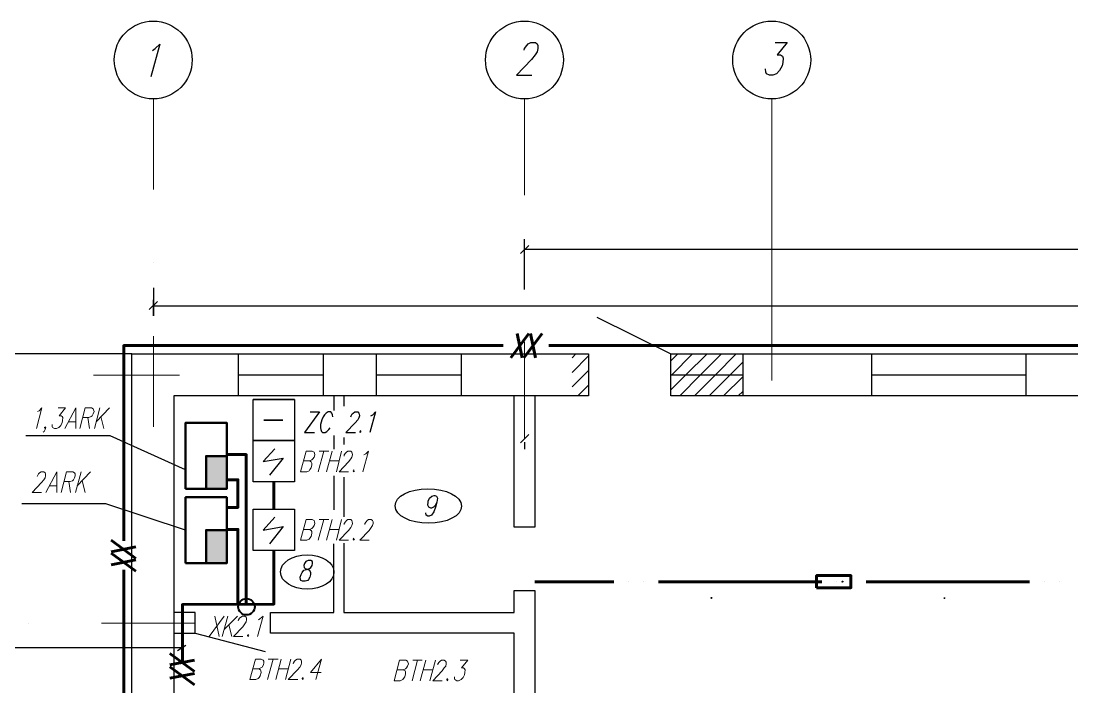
# Model space of a CAD drawing. Header units: millimetres. Extents: x 2185 to 4647, y 1259 to 2456.
# Drawn here: x 2982.1 to 3045.8, y 1575.4 to 1615.7 of the extents above; entities that cross this region are included whole.
import ezdxf

# ---------------------------------------------------------------- set-up
doc = ezdxf.new("R2010")
doc.units = ezdxf.units.MM
for name, color, linetype in [('PDF _0', 7, 'Continuous'), ('PDF _линия связи', 7, 'Continuous'), ('PDF _Линия связи (Вновь)', 7, 'Continuous'), ('PDF _НОВЫЙ', 7, 'Continuous'), ('PDF _ППК и др. приБоры', 7, 'Continuous'), ('PDF _стены', 7, 'Continuous'), ('PDF _текст', 7, 'Continuous'), ('PDF _ТХ', 7, 'Continuous')]:
    doc.layers.add(name, color=color, linetype=linetype)

msp = doc.modelspace()

# ---------------------------------------------------------------- linework, layer by layer
at = {"layer": 'PDF _0', "lineweight": 25}
for points in [[(2988.805, 1595.546), (2988.318, 1595.546)], [(2992.086, 1577.892), (2991.578, 1577.553)], [(2991.874, 1577.744), (2978.941, 1577.744)]]:
    msp.add_lwpolyline(points, dxfattribs=at)
at = {"layer": 'PDF _0', "lineweight": 30}
for points in [[(2996.171, 1590.296), (2996.171, 1592.794), (2998.669, 1592.794), (2996.171, 1592.794)], [(2998.669, 1592.794), (2998.669, 1590.296)], [(2998.669, 1590.296), (2996.171, 1590.296), (2998.669, 1590.296)], [(2997.484, 1589.809), (2996.764, 1589.026), (2997.992, 1589.238), (2997.145, 1588.201)], [(2997.484, 1585.66), (2996.764, 1584.877), (2997.992, 1585.089), (2997.145, 1584.052)]]:
    msp.add_lwpolyline(points, dxfattribs=at)
for points in [[(2996.171, 1590.296), (2998.669, 1590.296), (2998.669, 1587.798), (2996.171, 1587.798)], [(2996.171, 1586.147), (2998.669, 1586.147), (2998.669, 1583.65), (2996.171, 1583.65)]]:
    msp.add_lwpolyline(points, close=True, dxfattribs=at)
at = {"layer": 'PDF _0', "lineweight": 40}
msp.add_circle((2995.759, 1580.231), 0.497, dxfattribs=at)
at = {"layer": 'PDF _линия связи', "lineweight": 60}
for points in [[(2988.318, 1584.221), (2988.318, 1596.054), (3011.327, 1596.054)], [(3014.079, 1596.054), (3057.388, 1596.054)], [(2994.499, 1589.449), (2995.748, 1589.449), (2995.748, 1580.369)], [(2994.563, 1587.925), (2995.24, 1587.925), (2995.24, 1586.253), (2994.563, 1586.253)], [(2997.42, 1587.798), (2997.42, 1586.147)], [(2994.499, 1584.92), (2995.24, 1584.92), (2995.24, 1580.369)], [(2997.42, 1583.65), (2997.42, 1580.39), (2991.874, 1580.369), (2991.874, 1576.876)], [(2988.318, 1582.464), (2988.318, 1568.875)]]:
    msp.add_lwpolyline(points, dxfattribs=at)
at = {"layer": 'PDF _Линия связи (Вновь)', "lineweight": 60}
for points in [[(3012.872, 1596.795), (3011.772, 1595.313)], [(3012.174, 1596.795), (3012.47, 1595.313)], [(3013.677, 1596.795), (3012.576, 1595.313)], [(3012.978, 1596.795), (3013.275, 1595.313)], [(2989.059, 1583.163), (2987.556, 1584.263)], [(2989.059, 1583.861), (2987.556, 1583.565)], [(2989.059, 1582.38), (2987.556, 1583.48)], [(2989.059, 1583.078), (2987.556, 1582.782)], [(2992.615, 1576.304), (2991.112, 1577.405)], [(2992.615, 1577.003), (2991.112, 1576.707)], [(2992.615, 1575.5), (2991.112, 1576.601)], [(2992.615, 1576.199), (2991.112, 1575.902)]]:
    msp.add_lwpolyline(points, dxfattribs=at)
at = {"layer": 'PDF _НОВЫЙ', "lineweight": 25}
msp.add_lwpolyline([(3007.305, 1586.571), (3007.221, 1586.38), (3007.094, 1586.274), (3006.967, 1586.211), (3006.924, 1586.211), (3006.819, 1586.274), (3006.755, 1586.38), (3006.776, 1586.571), (3006.776, 1586.634), (3006.861, 1586.803), (3006.988, 1586.93), (3007.136, 1586.973), (3007.178, 1586.973), (3007.284, 1586.93), (3007.327, 1586.803), (3007.305, 1586.571), (3007.221, 1586.274), (3007.115, 1585.978), (3006.967, 1585.787), (3006.84, 1585.724), (3006.755, 1585.724), (3006.649, 1585.787), (3006.628, 1585.914)], dxfattribs=at)
msp.add_lwpolyline([(2999.495, 1583.036), (2999.347, 1582.972), (2999.283, 1582.845), (2999.241, 1582.739), (2999.262, 1582.612), (2999.325, 1582.549), (2999.474, 1582.485), (2999.579, 1582.443), (2999.643, 1582.316), (2999.643, 1582.189), (2999.601, 1582.02), (2999.516, 1581.893), (2999.474, 1581.829), (2999.325, 1581.787), (2999.156, 1581.787), (2999.05, 1581.829), (2999.029, 1581.893), (2999.008, 1582.02), (2999.071, 1582.189), (2999.135, 1582.316), (2999.241, 1582.443), (2999.389, 1582.485), (2999.579, 1582.549), (2999.664, 1582.612), (2999.749, 1582.739), (2999.77, 1582.845), (2999.77, 1582.972), (2999.664, 1583.036)], close=True, dxfattribs=at)
at = {"layer": 'PDF _НОВЫЙ', "lineweight": 60}
msp.add_lwpolyline([(3030.314, 1581.385), (3032.389, 1581.385), (3032.389, 1582.125), (3030.314, 1582.125)], close=True, dxfattribs=at)
at = {"layer": 'PDF _НОВЫЙ', "lineweight": 25}
for centre, major_axis, ratio, start_param, end_param in [((3006.778, 1586.337), (-2.013, 0.015), 0.521195, 0.013973, 6.297158), ((2999.441, 1582.338), (-1.62, 0.004), 0.645402, 3.144533, 9.427718)]:
    msp.add_ellipse(centre, major_axis=major_axis, ratio=ratio, start_param=start_param, end_param=end_param, dxfattribs=at)
at = {"layer": 'PDF _ППК и др. приБоры', "lineweight": 50}
for points in [[(2992.065, 1587.375), (2994.563, 1587.375), (2994.563, 1591.376), (2992.065, 1591.376)], [(2992.065, 1582.866), (2994.563, 1582.866), (2994.563, 1586.867), (2992.065, 1586.867)]]:
    msp.add_lwpolyline(points, close=True, dxfattribs=at)
for points in [[(2994.563, 1589.365), (2993.314, 1589.365), (2993.314, 1587.375)], [(2994.563, 1584.877), (2993.314, 1584.877), (2993.314, 1582.866)]]:
    msp.add_lwpolyline(points, dxfattribs=at)
at = {"layer": 'PDF _ППК и др. приБоры', "transparency": 33554559}
for points in [[(2993.314, 1587.375), (2994.563, 1587.375), (2993.314, 1589.365)], [(2994.563, 1587.375), (2993.314, 1589.365), (2994.563, 1589.365)], [(2993.314, 1582.866), (2994.563, 1582.866), (2993.314, 1584.877)], [(2994.563, 1582.866), (2993.314, 1584.877), (2994.563, 1584.877)]]:
    msp.add_solid(points, dxfattribs=at)
at = {"layer": 'PDF _стены', "lineweight": 30}
msp.add_lwpolyline([(2996.806, 1591.545), (2997.971, 1591.545), (2996.806, 1591.545)], dxfattribs=at)
at = {"layer": 'PDF _текст', "lineweight": 20}
for points in [[(2983.09, 1592.053), (2983.196, 1592.095), (2983.365, 1592.286), (2983.026, 1591.037)], [(2984.339, 1592.286), (2984.783, 1592.286), (2984.402, 1591.799), (2984.529, 1591.799), (2984.593, 1591.757), (2984.635, 1591.693), (2984.614, 1591.503), (2984.593, 1591.397), (2984.508, 1591.206), (2984.381, 1591.1), (2984.254, 1591.037), (2984.127, 1591.037), (2984, 1591.1), (2983.979, 1591.143), (2983.979, 1591.27)], [(2984.741, 1591.037), (2985.418, 1592.286), (2985.418, 1591.037)], [(2985.651, 1591.037), (2985.99, 1592.286), (2986.371, 1592.286), (2986.477, 1592.222), (2986.498, 1592.159), (2986.519, 1592.053), (2986.477, 1591.926), (2986.413, 1591.799), (2986.35, 1591.757), (2986.202, 1591.693), (2985.842, 1591.693)], [(2986.54, 1591.037), (2986.879, 1592.286)], [(2987.45, 1592.286), (2986.646, 1591.439)], [(2983.598, 1591.1), (2983.534, 1591.037), (2983.513, 1591.1), (2983.577, 1591.143), (2983.598, 1591.1), (2983.556, 1590.973), (2983.492, 1590.846), (2983.429, 1590.804)], [(2984.974, 1591.439), (2985.397, 1591.439)], [(2986.138, 1591.693), (2986.244, 1591.037)], [(2986.942, 1591.757), (2987.112, 1591.037)], [(2999.579, 1589.068), (2999.728, 1589.132), (2999.791, 1589.195), (2999.855, 1589.301), (2999.897, 1589.428), (2999.876, 1589.534), (2999.855, 1589.598), (2999.749, 1589.661), (2999.368, 1589.661), (2999.029, 1588.412), (2999.41, 1588.412), (2999.558, 1588.476), (2999.601, 1588.539), (2999.685, 1588.645), (2999.728, 1588.836), (2999.728, 1588.941), (2999.685, 1589.005), (2999.579, 1589.068), (2999.22, 1589.068)], [(3000.447, 1589.661), (3000.109, 1588.412)], [(3000.172, 1589.661), (3000.744, 1589.661)], [(3000.955, 1589.661), (3000.617, 1588.412)], [(3001.209, 1588.412), (3001.527, 1589.661)], [(3001.675, 1589.365), (3001.675, 1589.428), (3001.76, 1589.534), (3001.823, 1589.598), (3001.908, 1589.661), (3002.077, 1589.661), (3002.141, 1589.598), (3002.162, 1589.534), (3002.183, 1589.428), (3002.141, 1589.301), (3002.077, 1589.195), (3001.95, 1589.005), (3001.379, 1588.412), (3001.95, 1588.412)], [(3002.881, 1589.428), (3002.987, 1589.492), (3003.157, 1589.661), (3002.818, 1588.412)], [(3000.786, 1589.068), (3001.379, 1589.068)], [(2983.069, 1588.116), (2983.09, 1588.158), (2983.153, 1588.285), (2983.217, 1588.349), (2983.323, 1588.412), (2983.471, 1588.412), (2983.556, 1588.349), (2983.577, 1588.285), (2983.577, 1588.158), (2983.556, 1588.052), (2983.471, 1587.925), (2983.344, 1587.756), (2982.772, 1587.163), (2983.344, 1587.163)], [(2983.598, 1587.163), (2984.275, 1588.412), (2984.275, 1587.163)], [(2984.529, 1587.163), (2984.847, 1588.412), (2985.228, 1588.412), (2985.334, 1588.349), (2985.376, 1588.285), (2985.376, 1588.158), (2985.334, 1588.052), (2985.27, 1587.925), (2985.207, 1587.862), (2985.08, 1587.82), (2984.699, 1587.82)], [(2985.397, 1587.163), (2985.736, 1588.412)], [(2986.307, 1588.412), (2985.503, 1587.566)], [(3002.268, 1588.539), (3002.225, 1588.476), (3002.246, 1588.412), (3002.31, 1588.476)], [(2983.831, 1587.566), (2984.254, 1587.566)], [(2984.995, 1587.82), (2985.101, 1587.163)], [(2985.799, 1587.862), (2985.99, 1587.163)], [(2999.579, 1584.92), (2999.728, 1584.983), (2999.791, 1585.025), (2999.855, 1585.152), (2999.897, 1585.279), (2999.876, 1585.385), (2999.855, 1585.449), (2999.749, 1585.512), (2999.368, 1585.512), (2999.029, 1584.263), (2999.41, 1584.263), (2999.558, 1584.327), (2999.601, 1584.39), (2999.685, 1584.496), (2999.728, 1584.687), (2999.728, 1584.793), (2999.685, 1584.856), (2999.579, 1584.92), (2999.22, 1584.92)], [(3000.447, 1585.512), (3000.109, 1584.263)], [(3000.172, 1585.512), (3000.744, 1585.512)], [(3000.955, 1585.512), (3000.617, 1584.263)], [(3001.209, 1584.263), (3001.527, 1585.512)], [(3001.675, 1585.216), (3001.675, 1585.279), (3001.76, 1585.385), (3001.823, 1585.449), (3001.908, 1585.512), (3002.077, 1585.512), (3002.141, 1585.449), (3002.162, 1585.385), (3002.183, 1585.279), (3002.141, 1585.152), (3002.077, 1585.025), (3001.95, 1584.856), (3001.379, 1584.263), (3001.95, 1584.263)], [(3002.924, 1585.216), (3002.924, 1585.279), (3003.008, 1585.385), (3003.072, 1585.449), (3003.157, 1585.512), (3003.326, 1585.512), (3003.389, 1585.449), (3003.432, 1585.385), (3003.432, 1585.279), (3003.389, 1585.152), (3003.326, 1585.025), (3003.199, 1584.856), (3002.627, 1584.263), (3003.199, 1584.263)], [(3000.786, 1584.92), (3001.379, 1584.92)], [(3002.268, 1584.39), (3002.225, 1584.327), (3002.246, 1584.263), (3002.31, 1584.327)], [(2994.415, 1579.67), (2993.504, 1578.421)], [(2993.843, 1579.67), (2994.097, 1578.421)], [(2994.626, 1579.67), (2994.287, 1578.421)], [(2995.219, 1579.67), (2994.415, 1578.845)], [(2994.88, 1578.421), (2994.69, 1579.141)], [(2995.261, 1579.374), (2995.282, 1579.437), (2995.346, 1579.543), (2995.409, 1579.607), (2995.515, 1579.67), (2995.663, 1579.67), (2995.748, 1579.607), (2995.769, 1579.543), (2995.769, 1579.437), (2995.748, 1579.31), (2995.663, 1579.204), (2995.536, 1579.014), (2994.965, 1578.421), (2995.536, 1578.421)], [(2996.489, 1579.437), (2996.574, 1579.501), (2996.764, 1579.67), (2996.425, 1578.421)], [(2995.875, 1578.548), (2995.812, 1578.485), (2995.833, 1578.421), (2995.896, 1578.485)], [(2996.51, 1576.474), (2996.637, 1576.537), (2996.701, 1576.58), (2996.785, 1576.707), (2996.806, 1576.834), (2996.806, 1576.939), (2996.764, 1577.003), (2996.658, 1577.066), (2996.298, 1577.066), (2995.96, 1575.818), (2996.32, 1575.818), (2996.468, 1575.881), (2996.531, 1575.945), (2996.595, 1576.05), (2996.658, 1576.241), (2996.637, 1576.347), (2996.616, 1576.41), (2996.51, 1576.474), (2996.129, 1576.474)], [(2997.378, 1577.066), (2997.039, 1575.818)], [(2997.082, 1577.066), (2997.674, 1577.066)], [(2997.865, 1577.066), (2997.547, 1575.818)], [(2998.119, 1575.818), (2998.457, 1577.066)], [(2998.584, 1576.77), (2998.606, 1576.834), (2998.669, 1576.939), (2998.733, 1577.003), (2998.838, 1577.066), (2999.008, 1577.066), (2999.071, 1577.003), (2999.092, 1576.939), (2999.092, 1576.834), (2999.071, 1576.707), (2998.987, 1576.58), (2998.86, 1576.41), (2998.288, 1575.818), (2998.881, 1575.818)], [(2999.96, 1575.818), (3000.299, 1577.066), (2999.643, 1576.241), (3000.278, 1576.241)], [(3005.252, 1576.41), (3005.4, 1576.474), (3005.464, 1576.537), (3005.527, 1576.643), (3005.57, 1576.77), (3005.549, 1576.876), (3005.527, 1576.939), (3005.422, 1577.003), (3005.041, 1577.003), (3004.702, 1575.754), (3005.083, 1575.754), (3005.231, 1575.818), (3005.273, 1575.881), (3005.358, 1575.987), (3005.4, 1576.177), (3005.4, 1576.283), (3005.379, 1576.347), (3005.252, 1576.41), (3004.892, 1576.41)], [(3006.12, 1577.003), (3005.803, 1575.754)], [(3005.845, 1577.003), (3006.416, 1577.003)], [(3006.628, 1577.003), (3006.289, 1575.754)], [(3006.882, 1575.754), (3007.221, 1577.003)], [(3007.348, 1576.707), (3007.348, 1576.77), (3007.432, 1576.876), (3007.496, 1576.939), (3007.581, 1577.003), (3007.75, 1577.003), (3007.813, 1576.939), (3007.856, 1576.876), (3007.856, 1576.77), (3007.835, 1576.643), (3007.75, 1576.537), (3007.623, 1576.347), (3007.051, 1575.754), (3007.623, 1575.754)], [(3008.702, 1577.003), (3009.168, 1577.003), (3008.787, 1576.537), (3008.914, 1576.537), (3008.978, 1576.474), (3009.02, 1576.41), (3008.999, 1576.241), (3008.978, 1576.114), (3008.893, 1575.945), (3008.766, 1575.818), (3008.618, 1575.754), (3008.512, 1575.754), (3008.385, 1575.818), (3008.364, 1575.881), (3008.364, 1575.987)], [(2997.717, 1576.474), (2998.288, 1576.474)], [(2999.198, 1575.945), (2999.135, 1575.881), (2999.156, 1575.818), (2999.22, 1575.881)], [(3006.459, 1576.41), (3007.051, 1576.41)], [(3007.94, 1575.881), (3007.898, 1575.818), (3007.919, 1575.754), (3007.983, 1575.818)]]:
    msp.add_lwpolyline(points, dxfattribs=at)
at = {"layer": 'PDF _текст', "lineweight": 25}
for points in [[(2999.622, 1592.032), (3000.193, 1592.032), (2999.283, 1590.783), (2999.876, 1590.783)], [(3000.998, 1591.735), (3000.976, 1591.863), (3000.934, 1591.968), (3000.871, 1592.032), (3000.701, 1592.032), (3000.595, 1591.968), (3000.49, 1591.863), (3000.405, 1591.735), (3000.32, 1591.566), (3000.236, 1591.27), (3000.236, 1591.079), (3000.257, 1590.973), (3000.299, 1590.846), (3000.363, 1590.783), (3000.532, 1590.783), (3000.638, 1590.846), (3000.744, 1590.973), (3000.828, 1591.079)], [(3002.077, 1591.735), (3002.098, 1591.799), (3002.162, 1591.926), (3002.225, 1591.968), (3002.331, 1592.032), (3002.5, 1592.032), (3002.564, 1591.968), (3002.585, 1591.926), (3002.606, 1591.799), (3002.564, 1591.672), (3002.5, 1591.566), (3002.352, 1591.376), (3001.781, 1590.783), (3002.373, 1590.783)], [(3003.305, 1591.799), (3003.411, 1591.863), (3003.58, 1592.032), (3003.241, 1590.783)], [(3002.691, 1590.91), (3002.627, 1590.846), (3002.649, 1590.783), (3002.712, 1590.846)]]:
    msp.add_lwpolyline(points, dxfattribs=at)
at = {"layer": 'PDF _ТХ', "lineweight": 25}
for points in [[(2990.054, 1613.94), (2990.223, 1614.046), (2990.499, 1614.321), (2989.969, 1612.331)], [(3012.597, 1613.961), (3012.618, 1614.046), (3012.745, 1614.236), (3012.83, 1614.342), (3012.999, 1614.427), (3013.275, 1614.427), (3013.38, 1614.342), (3013.423, 1614.236), (3013.423, 1614.046), (3013.38, 1613.855), (3013.253, 1613.665), (3013.042, 1613.39), (3012.132, 1612.437), (3013.063, 1612.437)], [(3027.795, 1614.427), (3028.536, 1614.427), (3027.922, 1613.665), (3028.134, 1613.665), (3028.24, 1613.58), (3028.282, 1613.474), (3028.261, 1613.199), (3028.219, 1613.009), (3028.071, 1612.712), (3027.88, 1612.522), (3027.668, 1612.437), (3027.457, 1612.437), (3027.287, 1612.522), (3027.245, 1612.628), (3027.224, 1612.818)], [(3012.872, 1602.129), (3012.364, 1601.642)], [(3012.618, 1599.462), (3012.618, 1602.51)], [(3012.618, 1601.896), (3132.616, 1601.896), (3155.117, 1601.896)], [(2990.118, 1599.546), (2990.118, 1597.853), (2990.118, 1598.827)], [(2990.118, 1598.467), (3155.117, 1598.467)], [(3017, 1597.768), (3021.488, 1595.546)], [(2988.509, 1595.546), (2978.327, 1595.546)], [(2995.261, 1595.546), (2995.261, 1593.006)], [(3000.405, 1595.546), (3000.405, 1593.006)], [(3003.622, 1595.546), (3003.622, 1593.006)], [(3008.766, 1595.546), (3008.766, 1593.006)], [(3015.497, 1595.313), (3015.73, 1595.546)], [(3015.497, 1594.424), (3016.492, 1595.44)], [(3021.488, 1595.122), (3021.911, 1595.546)], [(3021.488, 1594.254), (3021.53, 1594.276), (3022.8, 1595.546)], [(3021.488, 1593.365), (3022.398, 1594.276), (3023.689, 1595.546)], [(3022.017, 1593.006), (3023.287, 1594.276), (3024.557, 1595.546)], [(3022.906, 1593.006), (3024.176, 1594.276), (3025.446, 1595.546)], [(3023.795, 1593.006), (3025.065, 1594.276), (3025.848, 1595.059)], [(3025.848, 1595.546), (3025.848, 1593.006)], [(3033.638, 1595.546), (3033.638, 1593.006)], [(3042.994, 1595.546), (3042.994, 1593.006)], [(3015.497, 1593.556), (3016.492, 1594.551)], [(2995.261, 1594.276), (3000.405, 1594.276)], [(3003.622, 1594.276), (3008.766, 1594.276)], [(3021.488, 1594.276), (3025.848, 1594.276)], [(3024.663, 1593.006), (3025.848, 1594.17)], [(3033.638, 1594.276), (3042.994, 1594.276)], [(3015.836, 1593.006), (3016.492, 1593.662)], [(3025.552, 1593.006), (3025.848, 1593.281)], [(3001.061, 1593.006), (3001.061, 1592.117)], [(3001.654, 1593.006), (3001.654, 1592.392)], [(3013.232, 1593.006), (3013.232, 1585.047), (3011.983, 1585.047), (3011.983, 1593.006)], [(2992.065, 1588.518), (2987.493, 1590.592), (2982.391, 1590.592)], [(3001.061, 1590.614), (3001.061, 1589.788)], [(3012.872, 1590.677), (3012.364, 1590.169)], [(3001.654, 1590.487), (3001.654, 1590.063)], [(3012.618, 1590.211), (3012.618, 1589.788)], [(3001.061, 1588.158), (3001.061, 1586.105)], [(3001.654, 1588.074), (3001.654, 1585.682)], [(2992.065, 1584.877), (2987.239, 1586.465), (2982.137, 1586.465)], [(2991.366, 1565.213), (3011.983, 1565.213), (3011.983, 1578.633), (2997.209, 1578.633), (2997.209, 1579.882), (3001.061, 1579.882), (3001.061, 1583.29), (3001.061, 1584.052)], [(3001.654, 1584.094), (3001.654, 1583.29), (3001.654, 1579.882), (3011.983, 1579.882), (3011.983, 1581.215), (3013.232, 1581.215), (3013.232, 1565.213), (3056.244, 1565.213), (3056.244, 1563.308), (3057.747, 1561.254)], [(2991.366, 1578.633), (2992.658, 1578.633), (2992.658, 1579.882), (2991.366, 1579.882)], [(2992.658, 1578.633), (2996.891, 1577.532)]]:
    msp.add_lwpolyline(points, dxfattribs=at)
at = {"layer": 'PDF _ТХ', "lineweight": 20}
for points in [[(2990.118, 1605.515), (2990.118, 1610.998)], [(3012.618, 1605.177), (3012.618, 1610.998)], [(3027.605, 1593.937), (3027.605, 1610.998)], [(2990.118, 1601.07), (2990.118, 1601.07)], [(3012.618, 1600.732), (3012.618, 1600.732)], [(2990.118, 1591.143), (2990.118, 1596.625)], [(3012.618, 1590.444), (3012.618, 1596.286)], [(2991.705, 1594.254), (2986.498, 1594.254)], [(2982.54, 1579.247), (2982.54, 1579.247)], [(2992.658, 1579.247), (2986.964, 1579.247)]]:
    msp.add_lwpolyline(points, dxfattribs=at)
at = {"layer": 'PDF _ТХ', "lineweight": 25}
for points in [[(2989.864, 1598.234), (2990.372, 1598.721)], [(2991.366, 1571.753), (2988.805, 1571.753), (2988.805, 1595.546), (3016.492, 1595.546), (3016.492, 1593.006), (2991.366, 1593.006)], [(3123.747, 1593.006), (3021.488, 1593.006), (3021.488, 1595.546), (3123.747, 1595.546)]]:
    msp.add_lwpolyline(points, close=True, dxfattribs=at)
at = {"layer": 'PDF _ТХ', "lineweight": 60}
for points in [[(3018.016, 1581.744), (3013.232, 1581.744)], [(3018.926, 1581.744), (3018.926, 1581.744)], [(3019.837, 1581.744), (3019.837, 1581.744)], [(3024.324, 1581.744), (3020.726, 1581.744)], [(3028.621, 1581.744), (3022.609, 1581.744)], [(3025.234, 1581.744), (3025.234, 1581.744)], [(3026.123, 1581.744), (3026.123, 1581.744)], [(3030.632, 1581.744), (3027.033, 1581.744)], [(3031.521, 1581.744), (3031.521, 1581.744)], [(3032.431, 1581.744), (3032.431, 1581.744)], [(3036.919, 1581.744), (3033.32, 1581.744)], [(3042.105, 1581.744), (3036.114, 1581.744)], [(3037.829, 1581.744), (3037.829, 1581.744)], [(3038.718, 1581.744), (3038.718, 1581.744)], [(3043.227, 1581.744), (3039.628, 1581.744)], [(3044.137, 1581.744), (3044.137, 1581.744)], [(3045.026, 1581.744), (3045.026, 1581.744)]]:
    msp.add_lwpolyline(points, dxfattribs=at)
at = {"layer": 'PDF _ТХ', "lineweight": 25}
for centre in [(2990.107, 1613.358), (3012.608, 1613.358), (3027.594, 1613.358)]:
    msp.add_circle(centre, 2.36, dxfattribs=at)
at = {"layer": 'PDF _ТХ', "lineweight": 60, "transparency": 33554559}
for points in [[(3031.881, 1581.744), (3031.86, 1581.808), (3031.817, 1581.766)], [(3031.817, 1581.766), (3031.817, 1581.723), (3031.881, 1581.744)], [(3031.817, 1581.723), (3031.881, 1581.744), (3031.86, 1581.702)], [(3031.902, 1581.808), (3031.881, 1581.744), (3031.86, 1581.808)], [(3031.86, 1581.702), (3031.902, 1581.702), (3031.881, 1581.744)], [(3031.944, 1581.787), (3031.902, 1581.808), (3031.881, 1581.744)], [(3031.881, 1581.744), (3031.944, 1581.723), (3031.944, 1581.787)], [(3031.902, 1581.702), (3031.881, 1581.744), (3031.944, 1581.723)], [(3023.943, 1580.771), (3023.901, 1580.813), (3023.88, 1580.771)], [(3023.88, 1580.771), (3023.901, 1580.707), (3023.943, 1580.771)], [(3023.943, 1580.834), (3023.943, 1580.771), (3023.901, 1580.813)], [(3023.901, 1580.707), (3023.943, 1580.771), (3023.943, 1580.707)], [(3023.985, 1580.813), (3023.943, 1580.834), (3023.943, 1580.771)], [(3024.007, 1580.771), (3023.943, 1580.771), (3023.985, 1580.813)], [(3023.943, 1580.771), (3023.943, 1580.707), (3023.985, 1580.728)], [(3023.985, 1580.728), (3024.007, 1580.771), (3023.943, 1580.771)], [(3038.062, 1580.771), (3038.019, 1580.792), (3037.998, 1580.75)], [(3037.998, 1580.75), (3038.041, 1580.707), (3038.062, 1580.771)], [(3038.062, 1580.813), (3038.062, 1580.771), (3038.019, 1580.792)], [(3038.041, 1580.707), (3038.062, 1580.771), (3038.083, 1580.707)], [(3038.104, 1580.813), (3038.062, 1580.813), (3038.062, 1580.771)], [(3038.125, 1580.771), (3038.062, 1580.771), (3038.104, 1580.813)], [(3038.062, 1580.771), (3038.083, 1580.707), (3038.125, 1580.728)], [(3038.125, 1580.728), (3038.125, 1580.771), (3038.062, 1580.771)]]:
    msp.add_solid(points, dxfattribs=at)

doc.saveas('drawing.dxf')
